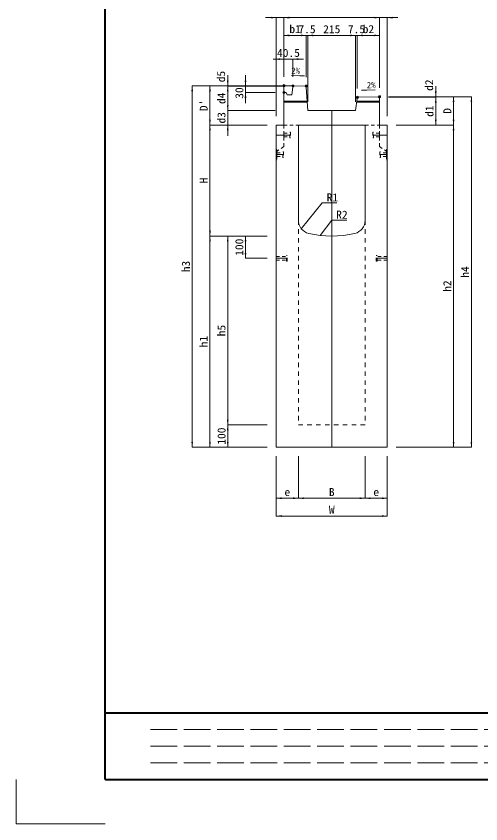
# Model space of a CAD drawing. Units: millimetres at full size, sheet at 1:20. Extents: x 64173 to 81200, y -133840 to -120349.
# Drawn here: x 64173 to 66263, y -126857 to -123222 of the extents above; entities that cross this region are included whole.
import ezdxf
from ezdxf.enums import TextEntityAlignment as Align

# ---------------------------------------------------------------- set-up
doc = ezdxf.new("R2010")
doc.units = ezdxf.units.MM
doc.header["$LTSCALE"] = 20
doc.header["$PDMODE"] = 32
doc.header["$PDSIZE"] = 10
for name, pattern in [('DASHED', [7.5, 6, -1.5]), ('USER1', [2, 1, -1]), ('USER2', [1.35, 0.75, -0.6]), ('USER3', [1.35, 0.75, -0.6])]:
    doc.linetypes.add(name, pattern=pattern)
for name, color, linetype, lineweight in [('Defpoints_2', 8, 'Continuous', 0), ('インサート', 3, 'USER3', 9), ('作業エリア', 11, 'Continuous', 13), ('図枠', 7, 'Continuous', 5), ('寸法線', 7, 'Continuous', 13), ('引出線', 4, 'Continuous', 13), ('目地', 132, 'Continuous', 5), ('補助線', 8, 'Continuous', 13), ('集水桝', 2, 'Continuous', 13)]:
    doc.layers.add(name, color=color, linetype=linetype, lineweight=lineweight)
doc.styles.add('ＭＳ 明朝', font='')
doc.styles.get('ＭＳ 明朝').set_extended_font_data('MS Mincho')

# ---------------------------------------------------------------- blocks, each defined once
blk = doc.blocks.new('filled_arrow')
at = {"color": 0, "linetype": 'Continuous', "lineweight": -2}
blk.add_solid([(7.5, 1.25), (0, 0), (7.5, -1.25)], dxfattribs=at)

msp = doc.modelspace()

# ---------------------------------------------------------------- linework, layer by layer
at = {"layer": 'Defpoints_2', "color": 7, "lineweight": 13}
for p, q in [((64172.56, -126656.92), (64172.56, -126856.92)), ((64172.56, -126656.92), (64172.56, -126856.92)), ((64172.56, -126856.92), (64572.56, -126856.92)), ((64172.56, -126856.92), (64572.56, -126856.92))]:
    msp.add_line(p, q, dxfattribs=at)
at = {"layer": 'インサート'}
for p, q in [((65377.53, -123748.43), (65404.53, -123748.43)), ((65377.53, -123765.43), (65377.53, -123748.43)), ((65377.53, -123765.43), (65404.53, -123765.43)), ((65404.53, -123769.43), (65404.53, -123744.43)), ((65404.53, -123744.43), (65407.53, -123744.43)), ((65407.53, -123744.43), (65407.53, -123769.43)), ((65780.53, -123744.43), (65777.53, -123744.43)), ((65777.53, -123744.43), (65777.53, -123769.43)), ((65780.53, -123769.43), (65780.53, -123744.43)), ((65807.53, -123748.43), (65780.53, -123748.43)), ((65807.53, -123765.43), (65780.53, -123765.43)), ((65807.53, -123765.43), (65807.53, -123748.43)), ((65407.53, -123769.43), (65404.53, -123769.43)), ((65777.53, -123769.43), (65780.53, -123769.43)), ((65345.73, -123836.43), (65372.73, -123836.43)), ((65345.73, -123853.43), (65345.73, -123836.43)), ((65372.73, -123857.43), (65372.73, -123832.43)), ((65372.73, -123832.43), (65375.73, -123832.43)), ((65375.73, -123832.43), (65375.73, -123857.43)), ((65812.33, -123832.43), (65809.33, -123832.43)), ((65809.33, -123832.43), (65809.33, -123857.43)), ((65812.33, -123857.43), (65812.33, -123832.43)), ((65839.33, -123836.43), (65812.33, -123836.43)), ((65839.33, -123853.43), (65839.33, -123836.43)), ((65345.73, -123853.43), (65372.73, -123853.43)), ((65375.73, -123857.43), (65372.73, -123857.43)), ((65809.33, -123857.43), (65812.33, -123857.43)), ((65839.33, -123853.43), (65812.33, -123853.43)), ((65342.53, -124303.43), (65388.53, -124303.43)), ((65342.53, -124320.43), (65342.53, -124303.43)), ((65388.53, -124324.43), (65388.53, -124299.43)), ((65388.53, -124299.43), (65392.53, -124299.43)), ((65392.53, -124324.43), (65392.53, -124299.43)), ((65792.53, -124324.43), (65792.53, -124299.43)), ((65796.53, -124299.43), (65792.53, -124299.43)), ((65796.53, -124324.43), (65796.53, -124299.43)), ((65842.53, -124303.43), (65796.53, -124303.43)), ((65842.53, -124320.43), (65842.53, -124303.43)), ((65342.53, -124320.43), (65388.53, -124320.43)), ((65392.53, -124324.43), (65388.53, -124324.43)), ((65792.53, -124324.43), (65796.53, -124324.43)), ((65842.53, -124320.43), (65796.53, -124320.43))]:
    msp.add_line(p, q, dxfattribs=at)
at = {"layer": '作業エリア'}
for p, q in [((65417.28, -123541.7), (65418.03, -123535.74)), ((65424.02, -123535.86), (65418.03, -123535.74)), ((65801.53, -123585.05), (65807.53, -123584.93)), ((65807.53, -123584.93), (65807.53, -123590.93))]:
    msp.add_line(p, q, dxfattribs=at)
for p in [(65377.53, -123534.93), (65377.53, -123534.93), (65418.03, -123535.74), (65477.53, -123536.93), (65377.53, -123565.74), (65707.53, -123586.93), (65807.53, -123584.93)]:
    msp.add_point(p, dxfattribs=at)
at = {"layer": '図枠', "lineweight": 40}
for p, q in [((64572.56, -126656.92), (64572.56, -121116.92)), ((64572.56, -126356.92), (72372.56, -126356.92)), ((64572.56, -126656.92), (72372.56, -126656.92))]:
    msp.add_line(p, q, dxfattribs=at)
at = {"layer": '図枠', "linetype": 'DASHED', "lineweight": 9}
for p, q in [((67897.56, -126431.92), (64772.56, -126431.92)), ((67897.56, -126506.92), (64772.56, -126506.92)), ((67897.56, -126581.92), (64772.56, -126581.92))]:
    msp.add_line(p, q, dxfattribs=at)
at = {"layer": '寸法線'}
for p, q in [((65425.53, -123228.78), (65294.53, -123228.78)), ((65342.53, -123671.93), (65342.53, -123228.78)), ((65377.53, -123228.78), (65807.53, -123228.78)), ((65377.53, -123494.93), (65377.53, -123228.78)), ((65377.53, -123494.93), (65377.53, -123228.78)), ((65759.53, -123228.78), (65890.53, -123228.78)), ((65807.53, -123544.93), (65807.53, -123228.78)), ((65807.53, -123544.93), (65807.53, -123228.78)), ((65842.53, -123671.93), (65842.53, -123228.78)), ((65377.53, -123308.78), (65477.53, -123308.78)), ((65377.53, -123494.93), (65377.53, -123308.78)), ((65429.53, -123308.78), (65533.03, -123308.78)), ((65477.53, -123496.93), (65477.53, -123308.78)), ((65477.53, -123496.93), (65477.53, -123308.78)), ((65485.03, -123308.78), (65700.03, -123308.78)), ((65485.03, -123606.93), (65485.03, -123308.78)), ((65485.03, -123606.93), (65485.03, -123308.78)), ((65652.03, -123308.78), (65755.53, -123308.78)), ((65700.03, -123606.93), (65700.03, -123308.78)), ((65700.03, -123606.93), (65700.03, -123308.78)), ((65707.53, -123308.78), (65807.53, -123308.78)), ((65707.53, -123546.93), (65707.53, -123308.78)), ((65707.53, -123546.93), (65707.53, -123308.78)), ((65807.53, -123544.93), (65807.53, -123308.78)), ((65329.53, -123415.43), (65466.03, -123415.43)), ((65377.53, -123494.93), (65377.53, -123415.43)), ((65418.03, -123495.74), (65418.03, -123415.43)), ((65124.51, -123584.93), (65124.51, -123487.74)), ((65204.51, -123613.74), (65204.51, -123487.74)), ((64964.51, -125161.93), (64964.51, -123535.74)), ((65378.03, -123535.74), (64964.51, -123535.74)), ((65044.51, -123535.74), (65044.51, -123711.93)), ((65378.03, -123535.74), (65044.51, -123535.74)), ((65378.03, -123535.74), (65124.51, -123535.74)), ((65124.51, -123646.93), (65124.51, -123536.93)), ((65377.88, -123536.93), (65124.51, -123536.93)), ((65377.88, -123536.93), (65124.51, -123536.93)), ((65378.03, -123535.74), (65204.51, -123535.74)), ((66060.54, -123634.93), (66060.54, -123536.93)), ((65337.53, -123565.74), (65204.51, -123565.74)), ((65124.51, -123598.93), (65124.51, -123759.93)), ((65847.53, -123584.93), (66060.54, -123584.93)), ((65847.53, -123584.93), (66220.54, -123584.93)), ((65847.53, -123584.93), (66140.54, -123584.93)), ((65847.53, -123586.93), (66060.54, -123586.93)), ((65847.53, -123586.93), (66060.54, -123586.93)), ((66060.54, -123711.93), (66060.54, -123586.93)), ((66140.54, -123711.93), (66140.54, -123584.93)), ((66220.54, -123584.93), (66220.54, -125161.93)), ((65337.53, -123646.93), (65124.51, -123646.93)), ((65337.53, -123646.93), (65124.51, -123646.93)), ((65302.53, -123711.93), (65044.51, -123711.93)), ((65044.51, -123711.93), (65044.51, -124211.93)), ((65302.53, -123711.93), (65044.51, -123711.93)), ((65302.53, -123711.93), (65124.51, -123711.93)), ((65882.53, -123711.93), (66140.54, -123711.93)), ((65882.53, -123711.93), (66060.54, -123711.93)), ((65882.53, -123711.93), (66140.54, -123711.93)), ((66140.54, -123711.93), (66140.54, -125161.93)), ((65302.53, -124211.93), (65044.51, -124211.93)), ((65044.51, -124211.93), (65044.51, -125161.93)), ((65302.53, -124211.93), (65044.51, -124211.93)), ((65124.51, -124211.93), (65124.51, -125061.93)), ((65302.53, -124211.93), (65124.51, -124211.93)), ((65204.51, -124311.93), (65204.51, -124211.93)), ((65302.53, -124211.93), (65204.51, -124211.93)), ((65302.53, -124311.93), (65204.51, -124311.93)), ((65124.51, -125061.93), (65124.51, -125161.93)), ((65302.53, -125061.93), (65124.51, -125061.93)), ((65302.53, -125061.93), (65124.51, -125061.93)), ((65302.53, -125161.93), (64964.51, -125161.93)), ((65302.53, -125161.93), (65044.51, -125161.93)), ((65302.53, -125161.93), (65124.51, -125161.93)), ((65882.53, -125161.93), (66220.54, -125161.93)), ((65882.53, -125161.93), (66140.54, -125161.93)), ((65342.53, -125201.93), (65342.53, -125391.69)), ((65342.53, -125201.93), (65342.53, -125471.69)), ((65442.53, -125201.93), (65442.53, -125391.69)), ((65442.53, -125201.93), (65442.53, -125391.69)), ((65742.53, -125201.93), (65742.53, -125391.69)), ((65742.53, -125201.93), (65742.53, -125391.69)), ((65842.53, -125201.93), (65842.53, -125391.69)), ((65842.53, -125201.93), (65842.53, -125471.69)), ((65342.53, -125391.69), (65442.53, -125391.69)), ((65442.53, -125391.69), (65742.53, -125391.69)), ((65742.53, -125391.69), (65842.53, -125391.69)), ((65342.53, -125471.69), (65842.53, -125471.69))]:
    msp.add_line(p, q, dxfattribs=at)
at = {"layer": '引出線'}
for points in [[(65469.25, -123490.54), (65449.45, -123490.15), (65411.54, -123489.39)], [(65725.98, -123555.45), (65750.33, -123554.96), (65788.25, -123554.2)], [(65455.46, -124178.62), (65549.59, -124062.78), (65615.26, -124062.78)], [(65541.05, -124208.98), (65592.53, -124140.79), (65660.25, -124140.79)]]:
    msp.add_lwpolyline(points, dxfattribs=at)
at = {"layer": '目地'}
for p, q in [((65482.16, -123604.93), (65377.53, -123604.93)), ((65482.44, -123608.93), (65377.53, -123608.93)), ((65807.53, -123608.93), (65704.78, -123608.93)), ((65807.53, -123604.93), (65705.28, -123604.93))]:
    msp.add_line(p, q, dxfattribs=at)
at = {"layer": '補助線'}
for p, q in [((65377.53, -123538), (65377.53, -123534.93)), ((65377.53, -123534.93), (65380.59, -123535)), ((65377.53, -123565.74), (65377.53, -123538)), ((65380.59, -123535), (65424.02, -123535.86)), ((65592.53, -123646.93), (65592.53, -125161.93)), ((65377.53, -123756.93), (65342.53, -123756.93)), ((65377.53, -123756.93), (65407.53, -123756.93)), ((65807.53, -123756.93), (65777.53, -123756.93)), ((65842.53, -123756.93), (65807.53, -123756.93)), ((65342.53, -123844.93), (65375.73, -123844.93)), ((65345.73, -123844.93), (65375.73, -123844.93)), ((65842.53, -123844.93), (65809.33, -123844.93)), ((65839.33, -123844.93), (65809.33, -123844.93)), ((65342.53, -124311.93), (65392.53, -124311.93)), ((65842.53, -124311.93), (65792.53, -124311.93))]:
    msp.add_line(p, q, dxfattribs=at)
at = {"layer": '補助線', "linetype": 'USER2', "lineweight": 9}
for p, q in [((65377.53, -123711.93), (65442.53, -123711.93)), ((65742.53, -123711.93), (65807.53, -123711.93))]:
    msp.add_line(p, q, dxfattribs=at)
at = {"layer": '補助線'}
msp.add_arc((65380.53, -123538), 3, 88.85424, 180, dxfattribs=at)
at = {"layer": '集水桝'}
for p, q in [((65417.28, -123541.7), (65413.03, -123575.74)), ((65417.28, -123541.7), (65424.02, -123535.86)), ((65424.02, -123535.86), (65472.03, -123536.82)), ((65477.9, -123542.42), (65485.03, -123646.93)), ((65377.53, -123711.93), (65377.53, -123565.74)), ((65387.53, -123565.74), (65377.53, -123565.74)), ((65392.53, -123575.74), (65387.53, -123565.74)), ((65413.03, -123575.74), (65392.53, -123575.74)), ((65700.03, -123646.93), (65706.88, -123592.09)), ((65801.53, -123585.05), (65712.72, -123586.83)), ((65801.53, -123585.05), (65807.53, -123590.93)), ((65807.53, -123711.93), (65807.53, -123590.93)), ((65485.03, -123646.93), (65700.03, -123646.93)), ((65342.53, -123711.93), (65342.53, -125161.93)), ((65342.53, -123711.93), (65377.53, -123711.93)), ((65442.53, -123711.93), (65742.53, -123711.93)), ((65442.53, -123711.93), (65442.53, -124141.41)), ((65742.53, -123711.93), (65742.53, -124141.41)), ((65807.53, -123711.93), (65842.53, -123711.93)), ((65842.53, -123711.93), (65842.53, -125161.93)), ((65342.53, -125161.93), (65842.53, -125161.93))]:
    msp.add_line(p, q, dxfattribs=at)
at = {"layer": '集水桝', "linetype": 'USER2', "lineweight": 9}
for p, q in [((65377.53, -123711.93), (65377.53, -123808.93)), ((65807.53, -123711.93), (65807.53, -123808.93)), ((65342.53, -123831.93), (65377.53, -123808.93)), ((65842.53, -123831.93), (65807.53, -123808.93))]:
    msp.add_line(p, q, dxfattribs=at)
at = {"layer": '集水桝', "linetype": 'USER3', "lineweight": 9}
for p, q in [((65345.73, -123822.43), (65342.53, -123820.43)), ((65345.73, -123822.43), (65345.73, -123867.43)), ((65839.33, -123822.43), (65842.53, -123820.43)), ((65839.33, -123822.43), (65839.33, -123867.43)), ((65345.73, -123867.43), (65342.53, -123869.43)), ((65839.33, -123867.43), (65842.53, -123869.43))]:
    msp.add_line(p, q, dxfattribs=at)
at = {"layer": '集水桝', "linetype": 'USER1'}
for p, q in [((65442.53, -124141.41), (65442.53, -125061.93)), ((65742.53, -124141.41), (65742.53, -125061.93)), ((65442.53, -125061.93), (65742.53, -125061.93))]:
    msp.add_line(p, q, dxfattribs=at)
at = {"layer": '集水桝'}
for centre, radius, start, end in [((65471.91, -123542.82), 6, 3.90049, 88.85424), ((65712.84, -123592.83), 6, 91.14576, 172.87498), ((65502.53, -124141.41), 60, 180, 256.65764), ((65682.53, -124141.41), 60, 283.34236, 0), ((65592.53, -123761.93), 450, 256.65764, 283.34236)]:
    msp.add_arc(centre, radius, start, end, dxfattribs=at)

# ---------------------------------------------------------------- block references
at = {"layer": '寸法線', "xscale": 3.2, "yscale": 3.2}
for p, rotation in [((65342.53, -123228.78), 180), ((65807.53, -123228.78), 180), ((65807.53, -123228.78), 180), ((65477.53, -123308.78), 180), ((65477.53, -123308.78), 180), ((65700.03, -123308.78), 180), ((65700.03, -123308.78), 180), ((65807.53, -123308.78), 180), ((65377.53, -123415.43), 180), ((65124.51, -123535.74), 90), ((65204.51, -123535.74), 90), ((64964.51, -123535.74), 270), ((65044.51, -123535.74), 270), ((65124.51, -123536.93), 270), ((65124.51, -123536.93), 270), ((65204.51, -123565.74), 270), ((66060.54, -123584.93), 90), ((66060.54, -123586.93), 270), ((66060.54, -123586.93), 270), ((66140.54, -123584.93), 270), ((66220.54, -123584.93), 270), ((65124.51, -123646.93), 90), ((65124.51, -123646.93), 90), ((65044.51, -123711.93), 90), ((66060.54, -123711.93), 90), ((66140.54, -123711.93), 90), ((65044.51, -123711.93), 270), ((65124.51, -123711.93), 270), ((66140.54, -123711.93), 270), ((65044.51, -124211.93), 90), ((65044.51, -124211.93), 270), ((65124.51, -124211.93), 270), ((65204.51, -124211.93), 270), ((65204.51, -124311.93), 90), ((65124.51, -125061.93), 90), ((65124.51, -125061.93), 270), ((64964.51, -125161.93), 90), ((65044.51, -125161.93), 90), ((65124.51, -125161.93), 90), ((66140.54, -125161.93), 90), ((66220.54, -125161.93), 90), ((65442.53, -125391.69), 180), ((65742.53, -125391.69), 180), ((65842.53, -125391.69), 180), ((65842.53, -125471.69), 180)]:
    msp.add_blockref('filled_arrow', p, dxfattribs=dict(at, rotation=rotation))
for p in [(65377.53, -123228.78), (65377.53, -123228.78), (65842.53, -123228.78), (65377.53, -123308.78), (65485.03, -123308.78), (65485.03, -123308.78), (65707.53, -123308.78), (65707.53, -123308.78), (65418.03, -123415.43), (65342.53, -125391.69), (65442.53, -125391.69), (65742.53, -125391.69), (65342.53, -125471.69)]:
    msp.add_blockref('filled_arrow', p, dxfattribs=at)
at = {"layer": '引出線'}
for p, xscale, yscale, rotation in [((65469.25, -123490.54), 0.08, 0.08, 178.9), ((65725.98, -123555.45), 0.08, 0.08, 1.1), ((65455.46, -124178.62), 0.133, 0.133, 50.9), ((65541.05, -124208.98), 0.133, 0.133, 53)]:
    msp.add_blockref('filled_arrow', p, dxfattribs=dict(at, xscale=xscale, yscale=yscale, rotation=rotation))

# ---------------------------------------------------------------- texts
at = {"layer": '寸法線', "style": 'ＭＳ 明朝', "width": 1.05}
for s, p in [('b1', (65427.53, -123280.37)), ('7.5', (65481.28, -123280.78)), ('215', (65592.53, -123280.78)), ('7.5', (65703.78, -123280.78)), ('b2', (65757.53, -123280.37)), ('40.5', (65397.78, -123387.43)), ('e', (65392.53, -125363.69)), ('B', (65592.53, -125363.69)), ('e', (65792.53, -125363.69)), ('W', (65592.53, -125443.69))]:
    msp.add_text(s, height=36.03, dxfattribs=at).set_placement(p, align=Align.MIDDLE_CENTER)
for s, p in [('d5', (65094.51, -123494.03)), ('d2', (66030.54, -123532.72)), ('30', (65176.51, -123567.97)), ('d4', (65096.1, -123591.93)), ("D'", (65016.51, -123623.84)), ('d3', (65096.1, -123679.43)), ('d1', (66032.13, -123649.43)), ('D', (66112.54, -123648.43)), ('H', (65016.51, -123961.93)), ('100', (65176.51, -124261.93)), ('h3', (64936.1, -124348.84)), ('h4', (66192.13, -124373.43)), ('h2', (66112.13, -124436.93)), ('h5', (65096.1, -124636.93)), ('h1', (65016.1, -124686.93)), ('100', (65096.51, -125111.93))]:
    msp.add_text(s, height=36.03, rotation=90, dxfattribs=at).set_placement(p, align=Align.MIDDLE_CENTER)
at = {"layer": '引出線', "style": 'ＭＳ 明朝', "width": 1.05}
msp.add_text('2%', height=28.02, rotation=358.854, dxfattribs=at).set_placement((65450.18, -123453.67), align=Align.TOP_RIGHT)
msp.add_text('2%', height=28.02, rotation=1.146, dxfattribs=at).set_placement((65749.6, -123518.49), align=Align.TOP_LEFT)
for s, p in [('R1', (65569.59, -124019.58)), ('R2', (65612.53, -124097.59))]:
    msp.add_text(s, height=36.03, dxfattribs=at).set_placement(p, align=Align.TOP_LEFT)

doc.saveas('drawing.dxf')
